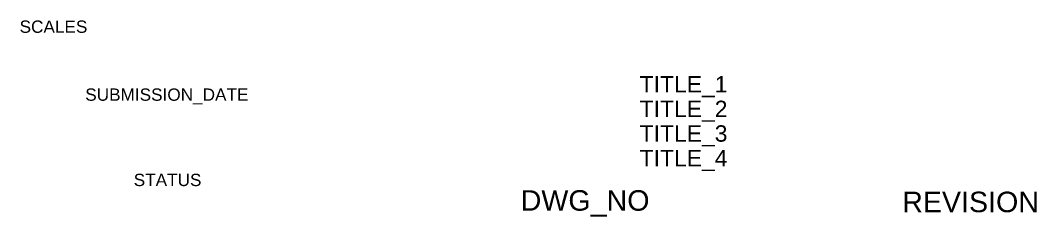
# Model space of a CAD drawing. Extents: x 13 to 407, y 8 to 32.
# Drawn here: x 282.9 to 406.9, y 8.5 to 32.5 of the extents above.
import ezdxf
from ezdxf.enums import TextEntityAlignment as Align

# ---------------------------------------------------------------- set-up
doc = ezdxf.new("R2010")
doc.units = 0
doc.styles.add('sys-arial', font='arial.ttf')

msp = doc.modelspace()

# ---------------------------------------------------------------- texts
at = {"style": 'sys-arial'}
for tag, text, height, p in [('SCALES', 'AS SHOWN', 1.5, (286.99, 31.69)), ('SUBMISSION_DATE', '', 1.5, (300.82, 23.41)), ('STATUS', 'DEFINITIVE TECHNICAL DRAWING', 1.5, (300.91, 13.01)), ('REVISION', 'X', 2.5, (398.86, 10.33))]:
    msp.add_attdef(tag, text=text, height=height, dxfattribs=at).set_placement(p, align=Align.MIDDLE_CENTER)
for tag, text, p in [('TITLE_1', 'Titre 1', (363.85, 25.67)), ('TITLE_2', 'Titre 2', (363.85, 22.67)), ('TITLE_3', 'Titre 3', (363.85, 19.67)), ('TITLE_4', 'Titre 4', (363.85, 16.67))]:
    msp.add_attdef(tag, text=text, height=2, dxfattribs=at).set_placement(p, align=Align.TOP_CENTER)
msp.add_attdef('DWG_NO', (343.98, 9.26), '??????', height=2.5, dxfattribs=at)

doc.saveas('drawing.dxf')
